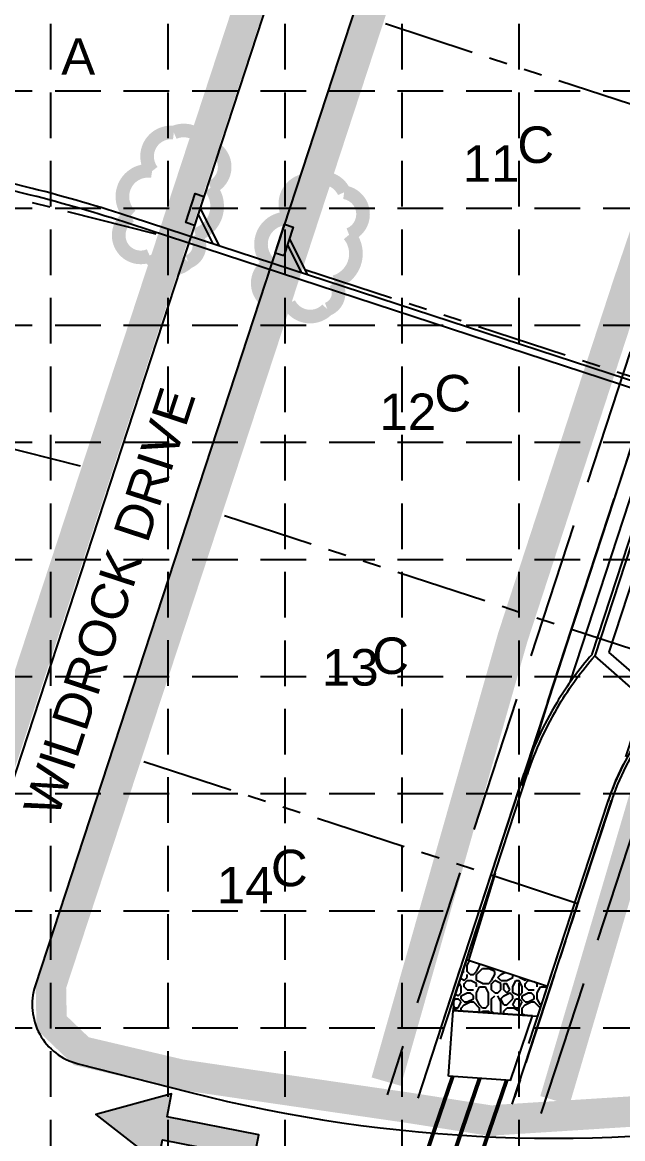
# Model space of a CAD drawing. Header units: inches. Extents: x 2374673 to 2376216, y 6907678 to 6910144.
# Drawn here: x 2375242.8 to 2375440.1, y 6909028.1 to 6909394.8 of the extents above; entities that cross this region are included whole.
import ezdxf
from ezdxf.enums import TextEntityAlignment as Align

# ---------------------------------------------------------------- set-up
doc = ezdxf.new("R2010")
doc.units = ezdxf.units.IN
doc.header["$LTSCALE"] = 60
doc.header["$MEASUREMENT"] = 0
for name, pattern in [('DASH', [1, 0.5, -0.5]), ('DASHED', [0.75, 0.5, -0.25]), ('HIDDEN', [0.375, 0.25, -0.125]), ('LEADER_LINE', [2, 1, 1]), ('LONG_DASH', [1, 0.75, -0.25]), ('LONG_TWO_SHORT', [1, 0.5, -0.1, 0.1, -0.1, 0.1, -0.1])]:
    doc.linetypes.add(name, pattern=pattern)
for name, color, linetype in [('100_WSE', 4, 'Continuous'), ('ARROWS', 252, 'Continuous'), ('CHANNEL_CONT', 5, 'Continuous'), ('CREEK_BUFFER', 4, 'LEADER_LINE'), ('CURB', 5, 'Continuous'), ('Erosion Blanket', 84, 'Continuous'), ('GRADING_PAD-TEXT', 11, 'Continuous'), ('GRADING_POND', 5, 'Continuous'), ('GRID', 254, 'DASHED'), ('Inlet Protection', 5, 'Continuous'), ('LOT__40', 4, 'Continuous'), ('LOT_LINES', 13, 'LONG_TWO_SHORT'), ('SD_INLETS', 5, 'Continuous'), ('SD_PIPE', 1, 'Continuous'), ('Silt Fence', 200, 'Continuous')]:
    doc.layers.add(name, color=color, linetype=linetype)
doc.styles.get("Standard").update_dxf_attribs({"font": 'ARIAL.TTF'})

# ---------------------------------------------------------------- blocks, each defined once
blk = doc.blocks.new('arrow')
blk.add_lwpolyline([(-67.01, -25.36), (-59.33, -25.42), (-59.57, -56.14), (-51.89, -56.2), (-51.65, -25.48), (-43.97, -25.54), (-55.3, -2.41), (-67.01, -25.36)], close=True)
at = {"color": 254}
for points in [[(-43.97, -25.54), (-67.01, -25.36), (-55.3, -2.41), (-67.01, -25.36)], [(-59.57, -56.14), (-51.89, -56.2), (-59.33, -25.42), (-51.65, -25.48)]]:
    blk.add_solid(points, dxfattribs=at)

msp = doc.modelspace()

# ---------------------------------------------------------------- linework, layer by layer
at = {"layer": '100_WSE', "color": 250, "linetype": 'DASH'}
for p, q in [((2375462.62, 6909315.76), (2375423.25, 6909195.49)), ((2375423.25, 6909195.49), (2375415.77, 6909172.61)), ((2375415.77, 6909172.61), (2375384.33, 6909070.19)), ((2375437.82, 6909145.74), (2375440.32, 6909151.09)), ((2375435.27, 6909138.96), (2375437.82, 6909145.74)), ((2375430.99, 6909125.87), (2375435.27, 6909138.96)), ((2375412.15, 6909068.3), (2375430.99, 6909125.87))]:
    msp.add_line(p, q, dxfattribs=at)
at = {"layer": 'CHANNEL_CONT', "color": 5, "linetype": 'Continuous'}
for p, q in [((2375430.01, 6909187.18, 686), (2375430.01, 6909187.18, 686)), ((2375418.38, 6909171.25, 686), (2375418.38, 6909171.25, 686)), ((2375418.38, 6909171.25, 686), (2375418.38, 6909171.25, 686)), ((2375419.23, 6909170.73, 684), (2375419.23, 6909170.73, 684)), ((2375379.2, 6909060.86, 686), (2375407.71, 6909147.98, 686)), ((2375380.22, 6909060.77, 684), (2375408.66, 6909147.67, 684)), ((2375409.2, 6909059.29, 685), (2375435.27, 6909138.96, 685)), ((2375410.25, 6909059.27, 686), (2375436.22, 6909138.65, 686))]:
    msp.add_line(p, q, dxfattribs=at)
at = {"layer": 'CHANNEL_CONT', "color": 5, "linetype": 'Continuous', "flags": 128}
msp.add_lwpolyline([(2375419.23, 6909170.73), (2375419.23, 6909170.73, -0.044175), (2375430.89, 6909186.68), (2375430.89, 6909186.68)], format="xyb", dxfattribs=at)
at = {"layer": 'CHANNEL_CONT', "color": 5, "linetype": 'Continuous'}
for centre, radius, start, end in [((2375515.1, 6909112.83, 686), 113, 138.8571, 148.8707), ((2375515.1, 6909112.83, 686), 113, 148.8707, 161.8793), ((2375515.1, 6909112.83, 684), 112, 148.8707, 161.8793), ((2375515.1, 6909112.83, 685), 84, 144.5155, 161.8793), ((2375515.1, 6909112.83, 686), 83, 144.5155, 161.8793)]:
    msp.add_arc(centre, radius, start, end, dxfattribs=at)
at = {"layer": 'CREEK_BUFFER', "color": 250, "linetype": 'LONG_DASH'}
for p, q in [((2375423.25, 6909195.49), (2375449.69, 6909276.27)), ((2375396.82, 6909114.7), (2375423.25, 6909195.49)), ((2375403.75, 6909039.42), (2375443.6, 6909161.21)), ((2375372.82, 6909041.36), (2375396.82, 6909114.7))]:
    msp.add_line(p, q, dxfattribs=at)
at = {"layer": 'CREEK_BUFFER', "color": 250, "linetype": 'LONG_DASH', "flags": 128}
for points in [[(2375517.17, 6909514.6), (2375362.65, 6909042.44)], [(2375413.25, 6909036.31), (2375451.19, 6909152.24), (2375592.82, 6909173.77)]]:
    msp.add_lwpolyline(points, dxfattribs=at)
at = {"layer": 'CURB', "color": 250, "linetype": 'Continuous', "flags": 128}
msp.add_lwpolyline([(2375933.03, 6909378.44), (2375933.03, 6909378.44, 0.438794), (2375951.89, 6909401.04), (2375899.67, 6909796.35, 0.37825), (2375879.7, 6909813.73), (2375443.25, 6909810.66, 0.414214), (2375423.39, 6909790.52), (2375423.99, 6909704.54, -0.080997), (2375398.51, 6909541.07), (2375247.05, 6909078.25, 0.433811), (2375261.12, 6909052.65), (2375297.77, 6909043.3, 0.105177), (2375499.83, 6909035.16), (2375499.83, 6909035.16)], format="xyb", dxfattribs=at)
msp.add_lwpolyline([(2375165.68, 6908773.84), (2375165.68, 6908773.84, -0.014433), (2375163.27, 6908760.43), (2375163.27, 6908760.43, -0.594877), (2375129.6, 6908750.35), (2375129.6, 6908750.35, 0.048301), (2375090.22, 6908782.59), (2375090.22, 6908782.59), (2374921.17, 6908895.63, -0.317424), (2374912.9, 6908917.16), (2375134.87, 6909793.55, -0.341328), (2375154.12, 6909808.64), (2375375.25, 6909810.19, -0.414214), (2375395.39, 6909790.33), (2375395.99, 6909704.34), (2375395.99, 6909704.34, -0.080997), (2375371.9, 6909549.77), (2375371.9, 6909549.77), (2375219.49, 6909084.04), (2375219.49, 6909084.04, 0.041854), (2375199.69, 6909000.46), (2375199.69, 6909000.46), (2375165.68, 6908773.84)], format="xyb", close=True, dxfattribs=at)
at = {"layer": 'Erosion Blanket', "const_width": 10, "flags": 128}
for points in [[(2375399.27, 6909033.58), (2375369.82, 6909038.2), (2375318.76, 6909045.61), (2375294.79, 6909049.14), (2375262.19, 6909056.81), (2375252.44, 6909066.14), (2375252.2, 6909078.34), (2375331.43, 6909319.28), (2375402.95, 6909537.36), (2375423.24, 6909621.96), (2375429.18, 6909704.81), (2375428.63, 6909790.61), (2375433.96, 6909802.36), (2375444.99, 6909805.5), (2375746.69, 6909807.55)], [(2375603.1, 6909186.27), (2375597.73, 6909116.97), (2375601.3, 6909110.64), (2375606.71, 6909073.78), (2375603.41, 6909060.75), (2375593, 6909056.4), (2375496.53, 6909040.36), (2375397.89, 6909034.14)]]:
    msp.add_lwpolyline(points, dxfattribs=at)
msp.add_lwpolyline([(2374923.15, 6908900.94), (2374924.87, 6908899.01), (2374934.71, 6908892.83), (2374943.83, 6908886.63), (2375123.9, 6908762.72), (2375135.2, 6908753.26), (2375144.15, 6908749.06), (2375153.63, 6908753.1), (2375158.69, 6908762.95), (2375194.61, 6909003.44), (2375214.89, 6909088.26), (2375337.2, 6909460.75), (2375367.2, 6909552.29), (2375385.33, 6909627.35), (2375390.93, 6909705.06), (2375390.32, 6909790.2), (2375384.73, 6909802.27), (2375374.01, 6909805.26), (2375154.14, 6909803.7), (2375143.85, 6909799.66), (2375139.27, 6909791.28), (2374917.99, 6908916.08), (2374918.74, 6908906.63)], close=True, dxfattribs=at)
at = {"layer": 'GRADING_POND', "color": 5, "linetype": 'Continuous', "flags": 128}
msp.add_lwpolyline([(2375422.8, 6909178.02), (2375527.76, 6909498.77), (2375533.98, 6909518.84), (2375539.54, 6909539.1), (2375544.44, 6909559.54), (2375548.68, 6909580.12), (2375552.25, 6909600.82), (2375555.15, 6909621.64), (2375557.37, 6909642.53), (2375558.92, 6909663.48), (2375559.79, 6909684.48), (2375559.99, 6909705.49), (2375559.39, 6909790.48, -0.414214), (2375564.36, 6909795.51), (2375742.26, 6909796.76)], format="xyb", dxfattribs=at)
for points in [[(2375430.01, 6909187.18), (2375531.56, 6909497.51), (2375537.82, 6909517.72), (2375543.41, 6909538.11), (2375548.34, 6909558.67), (2375552.61, 6909579.37), (2375556.2, 6909600.21), (2375559.12, 6909621.15), (2375561.36, 6909642.17), (2375562.92, 6909663.25), (2375563.79, 6909684.38), (2375563.99, 6909705.53), (2375563.6, 6909760.27), (2375556.88, 6909771.73), (2375556.77, 6909786.96)], [(2375568.51, 6909772.91), (2375568.99, 6909705.55), (2375568.79, 6909684.25), (2375567.91, 6909662.97), (2375566.34, 6909641.72), (2375564.08, 6909620.54), (2375561.14, 6909599.44), (2375557.52, 6909578.44), (2375553.22, 6909557.58), (2375548.25, 6909536.86), (2375542.62, 6909516.32), (2375536.32, 6909495.97), (2375518.25, 6909440.74), (2375511.59, 6909420.4), (2375435.52, 6909187.94)], [(2375554.61, 6909759.57), (2375554.99, 6909705.46), (2375554.8, 6909684.61), (2375553.93, 6909663.77), (2375552.39, 6909642.98), (2375550.19, 6909622.25), (2375547.31, 6909601.59), (2375543.76, 6909581.05), (2375539.56, 6909560.62), (2375534.69, 6909540.35), (2375529.18, 6909520.24), (2375523.01, 6909500.32), (2375427.08, 6909207.17), (2375407.71, 6909147.98)], [(2375525.06, 6909474.42), (2375430.89, 6909186.68)], [(2375451.95, 6909168.22), (2375430.89, 6909186.68)], [(2375447.95, 6909177.04), (2375435.52, 6909187.94)]]:
    msp.add_lwpolyline(points, dxfattribs=at)
at = {"layer": 'GRID', "linetype": 'HIDDEN'}
for p, q in [((2375252.21, 6907871.78), (2375252.21, 6910103.21)), ((2375290.68, 6907871.78), (2375290.68, 6910103.21)), ((2375329.15, 6907871.77), (2375329.15, 6910103.21)), ((2375367.62, 6907871.76), (2375367.62, 6910103.21)), ((2375406.09, 6907871.76), (2375406.09, 6910103.21)), ((2374713.6, 6909372.25), (2376175.53, 6909372.25)), ((2374713.6, 6909333.78), (2376175.53, 6909333.78)), ((2374713.6, 6909295.31), (2376175.53, 6909295.31)), ((2374713.6, 6909256.84), (2376175.53, 6909256.84)), ((2374713.6, 6909218.36), (2376175.53, 6909218.36)), ((2374713.6, 6909179.89), (2376175.53, 6909179.89)), ((2374713.6, 6909141.42), (2376175.53, 6909141.42)), ((2374713.6, 6909102.95), (2376175.53, 6909102.95)), ((2374713.6, 6909064.48), (2376175.53, 6909064.48))]:
    msp.add_line(p, q, dxfattribs=at)
at = {"layer": 'Inlet Protection', "color": 5, "const_width": 4.48}
for points in [[(2375304.64, 6909340.5, 0.520567), (2375304.64, 6909340.5, 0.765195), (2375303.18, 6909354.47, 0.417879), (2375292.58, 6909358.57, 0.6649), (2375285.46, 6909345.93, 0.744833), (2375278.47, 6909331.29, 0.975642), (2375284.63, 6909318.19, 0.520567), (2375297.24, 6909316.1, 0.520567), (2375299.71, 6909324.99, 0.540264), (2375304.64, 6909340.5)], [(2375350.17, 6909325.02, 0.520567), (2375350.17, 6909325.02, 0.765195), (2375348.56, 6909338.97, 0.417879), (2375337.91, 6909342.95, 0.6649), (2375330.92, 6909330.25, 0.744833), (2375324.08, 6909315.53, 0.975642), (2375330.38, 6909302.5, 0.520567), (2375343.02, 6909300.54, 0.520567), (2375345.4, 6909309.46, 0.540264), (2375350.17, 6909325.02)]]:
    msp.add_lwpolyline(points, format="xyb", close=True, dxfattribs=at)
at = {"layer": 'LOT_LINES', "color": 250, "linetype": 'LONG_TWO_SHORT'}
msp.add_line((2375436.22, 6909138.65), (2375403.75, 6909039.42), dxfattribs=at)
at = {"layer": 'LOT_LINES', "color": 250, "linetype": 'LONG_TWO_SHORT', "flags": 128}
for points in [[(2375362.08, 6909394.38), (2375642.2, 6909302.71)], [(2375286.83, 6909325.2), (2375159.55, 6909357.43)], [(2375335.64, 6909313.59), (2375600.56, 6909226.9)], [(2375261.89, 6909248.99), (2375139.91, 6909279.88)], [(2375309.21, 6909232.81), (2375501.23, 6909169.97)], [(2375282.77, 6909152.02), (2375425.33, 6909105.37)]]:
    msp.add_lwpolyline(points, dxfattribs=at)
at = {"layer": 'SD_INLETS', "color": 250, "linetype": 'Continuous', "flags": 128}
for points in [[(2375299.36, 6909328.1), (2375296.51, 6909329.03), (2375299.6, 6909338.54), (2375302.46, 6909337.61), (2375299.36, 6909328.1)], [(2375328.69, 6909318.05), (2375325.84, 6909318.98), (2375328.94, 6909328.49), (2375331.79, 6909327.56), (2375328.69, 6909318.05)]]:
    msp.add_lwpolyline(points, close=True, dxfattribs=at)
at = {"layer": 'SD_PIPE', "color": 1, "linetype": 'Continuous'}
for p, q in [((2375388.74, 6909086.81), (2375384.59, 6909074.14)), ((2375415.36, 6909078.11), (2375388.74, 6909086.81)), ((2375389, 6909085), (2375389.74, 6909086.49)), ((2375393, 6909085), (2375393, 6909085.42)), ((2375387.5, 6909083), (2375388, 6909083)), ((2375389, 6909083), (2375389, 6909085)), ((2375390, 6909081.99), (2375389, 6909082.99)), ((2375389, 6909081), (2375389, 6909082)), ((2375390, 6909082), (2375391, 6909082)), ((2375391, 6909081.99), (2375392, 6909082.99)), ((2375392, 6909083), (2375393, 6909085)), ((2375392, 6909081.99), (2375394, 6909083.99)), ((2375392, 6909080), (2375392, 6909082)), ((2375394, 6909084), (2375396, 6909084)), ((2375398.01, 6909083), (2375396.01, 6909084)), ((2375397, 6909080), (2375398, 6909082)), ((2375398, 6909082), (2375398, 6909083)), ((2375399, 6909080.99), (2375400, 6909081.99)), ((2375400, 6909082.99), (2375399.78, 6909083.2)), ((2375399.99, 6909083), (2375400.16, 6909083.08)), ((2375399.99, 6909082), (2375401.36, 6909082.68)), ((2375404, 6909081), (2375404, 6909081.82)), ((2375387, 6909078), (2375386.31, 6909079.38)), ((2375388.01, 6909080), (2375386.72, 6909080.64)), ((2375387, 6909076), (2375387, 6909078)), ((2375388, 6909079.99), (2375389, 6909080.99)), ((2375388, 6909078.99), (2375389, 6909079.99)), ((2375388, 6909078), (2375388, 6909079)), ((2375389, 6909076.98), (2375388, 6909077.98)), ((2375389, 6909080), (2375390, 6909080)), ((2375392.01, 6909079), (2375390.01, 6909080)), ((2375392, 6909078), (2375392, 6909079)), ((2375392, 6909076), (2375393, 6909078)), ((2375394.01, 6909079), (2375392.01, 6909080)), ((2375393, 6909078), (2375395, 6909078)), ((2375394, 6909079), (2375396, 6909079)), ((2375396, 6909076), (2375395, 6909078)), ((2375396, 6909078.99), (2375397, 6909079.99)), ((2375397, 6909078.99), (2375398, 6909079.99)), ((2375397, 6909077), (2375397, 6909079)), ((2375400.01, 6909079), (2375398.01, 6909080)), ((2375400, 6909079.98), (2375399, 6909080.98)), ((2375400, 6909080), (2375402, 6909080)), ((2375400, 6909077), (2375400, 6909079)), ((2375401, 6909079), (2375402, 6909079)), ((2375401, 6909077), (2375401, 6909079)), ((2375401.99, 6909080), (2375403.99, 6909081)), ((2375403, 6909077), (2375402, 6909079)), ((2375404, 6909078), (2375405, 6909080)), ((2375404, 6909076), (2375404, 6909078)), ((2375405, 6909080), (2375406, 6909080)), ((2375406, 6909081), (2375406, 6909081.17)), ((2375407, 6909078), (2375406, 6909080)), ((2375408.01, 6909080), (2375406.01, 6909081)), ((2375407, 6909076), (2375407, 6909078)), ((2375408, 6909079.99), (2375408.39, 6909080.38)), ((2375408, 6909078.99), (2375409, 6909079.99)), ((2375408, 6909078), (2375408, 6909079)), ((2375409, 6909076.98), (2375408, 6909077.98)), ((2375409, 6909080), (2375409.57, 6909080)), ((2375412.01, 6909079), (2375410.82, 6909079.59)), ((2375412, 6909078), (2375412, 6909079)), ((2375412, 6909076), (2375413, 6909078)), ((2375412.15, 6909068.3), (2375415.36, 6909078.11)), ((2375413, 6909078), (2375415, 6909078)), ((2375415.19, 6909077.61), (2375415, 6909078)), ((2375415.36, 6909078.11), (2375415.36, 6909078.11)), ((2375386.01, 6909075), (2375385.04, 6909075.48)), ((2375386, 6909074.99), (2375387, 6909075.99)), ((2375386.99, 6909075), (2375388.99, 6909076)), ((2375387, 6909074), (2375387, 6909075)), ((2375389, 6909077), (2375391, 6909077)), ((2375389, 6909076), (2375390, 6909076)), ((2375391, 6909074.98), (2375390, 6909075.98)), ((2375391, 6909074), (2375391, 6909075)), ((2375392, 6909074), (2375392, 6909076)), ((2375396, 6909072), (2375396, 6909076)), ((2375398, 6909075.99), (2375397, 6909076.99)), ((2375397, 6909073.99), (2375398, 6909074.99)), ((2375398, 6909076), (2375399, 6909076)), ((2375399, 6909075.99), (2375400, 6909076.99)), ((2375400, 6909073), (2375399, 6909075)), ((2375400, 6909073.99), (2375401, 6909074.99)), ((2375400.99, 6909075), (2375402.99, 6909076)), ((2375402, 6909075.99), (2375401, 6909076.99)), ((2375402, 6909075.99), (2375403, 6909076.99)), ((2375404, 6909074.99), (2375403, 6909075.99)), ((2375404, 6909074), (2375404, 6909075)), ((2375406.01, 6909075), (2375404.01, 6909076)), ((2375406, 6909074.99), (2375407, 6909075.99)), ((2375406.99, 6909075), (2375408.99, 6909076)), ((2375407, 6909074), (2375407, 6909075)), ((2375409, 6909077), (2375411, 6909077)), ((2375409, 6909076), (2375410, 6909076)), ((2375411, 6909074.98), (2375410, 6909075.98)), ((2375411, 6909074), (2375411, 6909075)), ((2375412, 6909074), (2375412, 6909076)), ((2375384.59, 6909074.14), (2375384.33, 6909070.19)), ((2375385.82, 6909070.09), (2375384.37, 6909070.82)), ((2375385, 6909070.99), (2375384.42, 6909071.56)), ((2375384.52, 6909073.04), (2375385, 6909074)), ((2375385, 6909074), (2375386, 6909074)), ((2375385, 6909071), (2375386, 6909071)), ((2375387, 6909072.99), (2375386, 6909073.99)), ((2375386, 6909071), (2375387, 6909073)), ((2375388, 6909072.99), (2375387, 6909073.99)), ((2375387, 6909070.99), (2375388, 6909071.99)), ((2375387, 6909070.01), (2375387, 6909071)), ((2375387.99, 6909072), (2375389.99, 6909073)), ((2375388, 6909073), (2375389, 6909073)), ((2375388.99, 6909073), (2375390.99, 6909074)), ((2375390, 6909073), (2375391, 6909073)), ((2375393, 6909070.99), (2375391, 6909072.99)), ((2375393, 6909072), (2375392, 6909074)), ((2375394, 6909070.99), (2375393, 6909071.99)), ((2375393, 6909070), (2375393, 6909071)), ((2375394, 6909071), (2375395, 6909071)), ((2375395, 6909070.99), (2375396, 6909071.99)), ((2375397, 6909070), (2375397, 6909074)), ((2375401, 6909072), (2375400, 6909074)), ((2375400, 6909069.13), (2375400, 6909073)), ((2375401, 6909072), (2375402, 6909072)), ((2375401, 6909069.99), (2375402, 6909070.99)), ((2375402, 6909071.99), (2375404, 6909073.99)), ((2375402, 6909071.99), (2375404, 6909073.99)), ((2375402, 6909071), (2375404, 6909071)), ((2375404, 6909072), (2375405, 6909074)), ((2375405, 6909070.99), (2375404, 6909071.99)), ((2375406.01, 6909070), (2375404.01, 6909071)), ((2375405, 6909074), (2375406, 6909074)), ((2375405, 6909071), (2375406, 6909071)), ((2375407, 6909072.99), (2375406, 6909073.99)), ((2375406, 6909071), (2375407, 6909073)), ((2375408, 6909072.99), (2375407, 6909073.99)), ((2375407, 6909070.99), (2375408, 6909071.99)), ((2375407, 6909069), (2375407, 6909071)), ((2375407.99, 6909072), (2375409.99, 6909073)), ((2375408, 6909073), (2375409, 6909073)), ((2375408.99, 6909073), (2375410.99, 6909074)), ((2375410, 6909073), (2375411, 6909073)), ((2375413, 6909070.99), (2375411, 6909072.99)), ((2375413, 6909072), (2375412, 6909074)), ((2375413.27, 6909071.72), (2375413, 6909071.99)), ((2375413, 6909070.91), (2375413, 6909071)), ((2375384.33, 6909070.19), (2375410.43, 6909068.42)), ((2375410.43, 6909068.42), (2375384.33, 6909070.19)), ((2375392.81, 6909069.61), (2375393, 6909070)), ((2375393.77, 6909069.55), (2375394, 6909070)), ((2375394, 6909070), (2375396, 6909070)), ((2375396.63, 6909069.36), (2375396, 6909069.98)), ((2375397.7, 6909069.28), (2375397, 6909069.98)), ((2375401, 6909069.06), (2375401, 6909070)), ((2375405.5, 6909068.75), (2375405.99, 6909069)), ((2375406, 6909069), (2375406, 6909070)), ((2375407.81, 6909068.6), (2375407.01, 6909069)), ((2375410.43, 6909068.42), (2375412.15, 6909068.3))]:
    msp.add_line(p, q, dxfattribs=at)
at = {"layer": 'SD_PIPE', "color": 250, "linetype": 'Continuous'}
msp.add_line((2375403.17, 6909047.19), (2375410.43, 6909068.42), dxfattribs=at)
at = {"layer": 'SD_PIPE', "color": 250, "linetype": 'Continuous', "flags": 128}
for points in [[(2375458.07, 6909269.71), (2375278.18, 6909328.58, 0.017052), (2375245.51, 6909338.06), (2375037.49, 6909390.74)], [(2375458.77, 6909271.85), (2375278.88, 6909330.72, 0.017052), (2375246.06, 6909340.24), (2375038.04, 6909392.92)]]:
    msp.add_lwpolyline(points, format="xyb", dxfattribs=at)
for points in [[(2375305.55, 6909321.99), (2375300.58, 6909331.84)], [(2375307.56, 6909321.34), (2375301.24, 6909333.86)], [(2375336.62, 6909311.83), (2375330.57, 6909323.82)], [(2375334.61, 6909312.48), (2375329.91, 6909321.79)], [(2375382.86, 6909048.57), (2375384.33, 6909070.19)], [(2375384.45, 6909048.47), (2375362.76, 6908985.07)], [(2375392.71, 6909047.9), (2375371.02, 6908984.51)], [(2375393.32, 6909047.86), (2375371.63, 6908984.47)], [(2375401.58, 6909047.3), (2375379.89, 6908983.91)], [(2375403.17, 6909047.19), (2375382.86, 6909048.57)]]:
    msp.add_lwpolyline(points, dxfattribs=at)
at = {"layer": 'SD_PIPE', "color": 5, "linetype": 'Continuous', "flags": 128}
for points in [[(2375383.85, 6909048.51), (2375362.16, 6908985.11)], [(2375402.18, 6909047.26), (2375380.49, 6908983.87)]]:
    msp.add_lwpolyline(points, dxfattribs=at)
at = {"layer": 'Silt Fence', "const_width": 10, "flags": 128}
for points in [[(2375362.37, 6909046.81), (2375403.96, 6909192.8), (2375441.73, 6909308.53), (2375514.55, 6909522.78), (2375533.8, 6909610.5), (2375539.51, 6909710.15), (2375540.49, 6909799.49)], [(2375585.2, 6909169.92), (2375448.97, 6909146.24), (2375417.79, 6909040.64)]]:
    msp.add_lwpolyline(points, dxfattribs=at)

# ---------------------------------------------------------------- block references
at = {"layer": 'ARROWS', "rotation": 79.2443814127029}
msp.add_blockref('arrow', (2375274.97, 6909090.75), dxfattribs=at)

# ---------------------------------------------------------------- texts
at = {"layer": 'GRADING_PAD-TEXT', "color": 250, "linetype": 'Continuous'}
for s, p in [('A', (2375261.18, 6909377.58, 100)), ('C', (2375411.48, 6909348.59, 100)), ('C', (2375384.2, 6909266.97, 100)), ('C', (2375363.8, 6909180.72, 100)), ('C', (2375330.52, 6909110.99, 100))]:
    msp.add_text(s, height=12, dxfattribs=at).set_placement(p, align=Align.CENTER)
for s, rotation, p in [(' WILDROCK DRIVE ', 71.8792, (2375252.94, 6909128.63, -99999)), ('RAINWATER DRIVE', 4.6903, (2375394.72, 6909007.08))]:
    msp.add_text(s, height=12, rotation=rotation, dxfattribs=at).set_placement(p)
at = {"layer": 'LOT__40', "color": 250, "linetype": 'Continuous'}
for s, p in [('11', (2375396.81, 6909348.41)), ('12', (2375369.43, 6909266.84)), ('13', (2375350.57, 6909182.91)), ('14', (2375316.04, 6909111.36))]:
    msp.add_text(s, height=12, dxfattribs=at).set_placement(p, align=Align.MIDDLE_CENTER)

doc.saveas('drawing.dxf')
